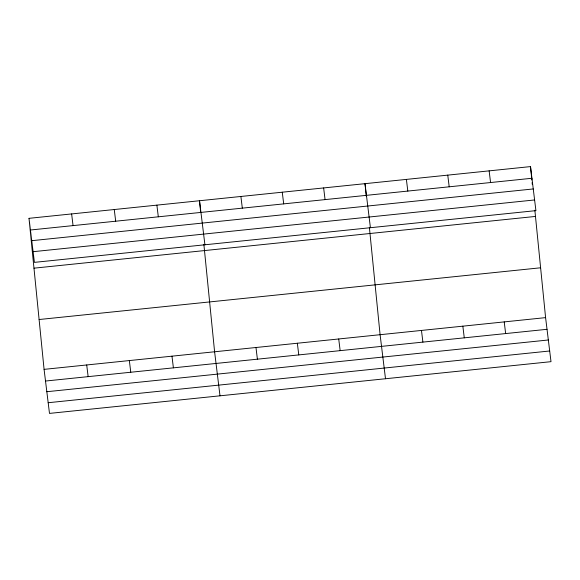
<?xml version="1.0" encoding="UTF-8"?>
<svg xmlns="http://www.w3.org/2000/svg" width="580" height="580" viewBox="0 0 580 580"><rect width="100%" height="100%" fill="white"/><g stroke="black" fill="none" stroke-linecap="round" stroke-linejoin="round"><path stroke-width="0.87" d="M29 218.326L530.511 166.598L535.92 210.634L34.408 262.37L29 218.326L44.08 369.366L49.489 413.402L551 361.673L545.591 317.63L534.861 210.207M30.435 230.006L531.94 178.27M31.748 240.686L533.252 188.95M33.096 251.691L534.608 199.955M33.981 268.17L535.485 216.434M39.106 319.522L540.618 267.786M44.08 369.366L545.591 317.63M45.516 381.038L547.027 329.302M46.828 391.717L548.339 339.989M48.176 402.723L549.688 350.987M489.136 170.861L490.571 182.541M504.216 321.9L505.651 333.572M447.76 175.131L449.196 186.804M462.84 326.17L464.275 337.843M406.384 179.401L407.82 191.074M421.471 330.433L422.9 342.113M370.417 227.708L365.008 183.664L366.255 196.127M385.504 378.74L380.096 334.704L369.366 227.28M323.64 187.935L325.068 199.607M338.72 338.974L340.156 350.646M282.264 192.205L283.692 203.877M297.344 343.237L298.78 354.916M240.888 196.468L242.324 208.148M255.969 347.507L257.404 359.18M204.921 244.782L199.513 200.738L200.665 212.309M220.001 395.814L214.6 351.777L203.87 244.354M156.883 205.139L158.318 216.811M171.97 356.171L173.398 367.851M114.26 209.532L115.688 221.212M129.34 360.571L130.775 372.244M71.63 213.933L73.058 225.606M86.71 364.965L88.145 376.645M530.511 166.598L531.846 179.945M532.106 182.613L532.288 184.397"/></g></svg>
